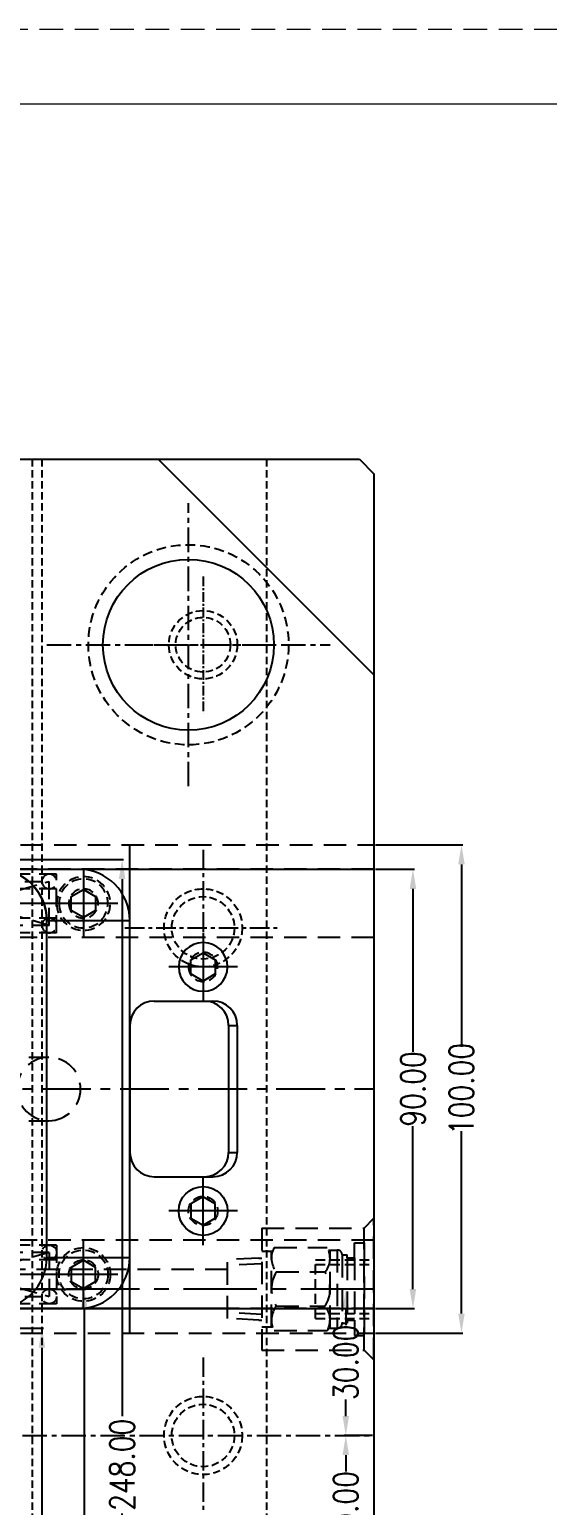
# Model space of a CAD drawing. Header units: millimetres. Extents: x 23075 to 24509, y -21593 to -20579.
# Drawn here: x 23901.6 to 24007.7, y -20881.2 to -20578.8 of the extents above; entities that cross this region are included whole.
import ezdxf

# ---------------------------------------------------------------- set-up
doc = ezdxf.new("R2010")
doc.units = ezdxf.units.MM
doc.header["$LTSCALE"] = 8
for name, pattern in [('CENTER', [2, 1.25, -0.25, 0.25, -0.25]), ('DASHED', [0.75, 0.5, -0.25]), ('HIDDEN', [0.375, 0.25, -0.125])]:
    doc.linetypes.add(name, pattern=pattern)
doc.layers.get('DEFPOINTS').update_dxf_attribs({"color": 6})
for name, color, linetype in [('cen', 1, 'CENTER'), ('hidden', 4, 'HIDDEN'), ('SCREW', 52, 'HIDDEN'), ('SLIDE', 6, 'Continuous'), ('SPRING', 7, 'Continuous'), ('WT', 4, 'Continuous')]:
    doc.layers.add(name, color=color, linetype=linetype)
doc.layers.add('dim', color=3, linetype='Continuous', lineweight=15)
doc.layers.add('MBOM-ASSIS-LAYER', color=71, linetype='Continuous', lineweight=9)
doc.styles.get("Standard").update_dxf_attribs({"font": 'txt.shx', "width": 0.8, "bigfont": 'chineset.shx'})
doc.dimstyles.new('ISO-25', dxfattribs={"dimtxt": 5, "dimasz": 4, "dimexe": 0.3, "dimexo": 0.3, "dimtad": 0, "dimzin": 1, "dimdsep": 46, "dimtxsty": 'Standard', "dimcen": 0, "dimclrd": 3, "dimclre": 3, "dimclrt": 3, "dimazin": 0, "dimtfac": 1, "dimtofl": 0, "dimtmove": 0, "dimatfit": 0, "dimfxl": 0, "dimarcsym": 0})

# ---------------------------------------------------------------- blocks, each defined once
blk = doc.blocks.new('*D27649')
at = {"layer": 'DEFPOINTS', "color": 0}
for p in [(23972.16, -20750.89), (23980.13, -20750.89), (23972.16, -20840.89)]:
    blk.add_point(p, dxfattribs=at)
at = {"layer": 'dim', "color": 3, "lineweight": -2}
for p, q in [((23972.46, -20750.89), (23980.43, -20750.89)), ((23980.13, -20754.89), (23980.13, -20788.26)), ((23980.13, -20836.89), (23980.13, -20803.51)), ((23972.46, -20840.89), (23980.43, -20840.89))]:
    blk.add_line(p, q, dxfattribs=at)
at = {"layer": 'dim', "color": 3}
for points in [[(23980.8, -20754.89), (23979.46, -20754.89), (23980.13, -20750.89)], [(23979.46, -20836.89), (23980.8, -20836.89), (23980.13, -20840.89)]]:
    blk.add_solid(points, dxfattribs=at)
at = {"layer": 'dim', "color": 3, "insert": (23980.13, -20795.89), "char_height": 5, "attachment_point": 5, "rotation": 90}
blk.add_mtext('90.00', dxfattribs=at)
blk = doc.blocks.new('*D27650')
at = {"layer": 'DEFPOINTS', "color": 0}
for p in [(23972.16, -20745.89), (23972.16, -20845.89), (23990.07, -20845.89)]:
    blk.add_point(p, dxfattribs=at)
at = {"layer": 'dim', "color": 3, "lineweight": -2}
for p, q in [((23972.46, -20745.89), (23990.37, -20745.89)), ((23990.07, -20749.89), (23990.07, -20787.26)), ((23990.07, -20841.89), (23990.07, -20804.51)), ((23972.46, -20845.89), (23990.37, -20845.89))]:
    blk.add_line(p, q, dxfattribs=at)
at = {"layer": 'dim', "color": 3}
for points in [[(23990.74, -20749.89), (23989.4, -20749.89), (23990.07, -20745.89)], [(23989.4, -20841.89), (23990.74, -20841.89), (23990.07, -20845.89)]]:
    blk.add_solid(points, dxfattribs=at)
at = {"layer": 'dim', "color": 3, "insert": (23990.07, -20795.89), "char_height": 5, "attachment_point": 5, "rotation": 90}
blk.add_mtext('100.00', dxfattribs=at)
blk = doc.blocks.new('20160816.135353')
at = {"layer": 'SLIDE', "linetype": 'HIDDEN', "ltscale": 2.3}
for p, q in [((0, 6.5), (17.87, 6.5)), ((0, -6.5), (17.87, -6.5))]:
    blk.add_line(p, q, dxfattribs=at)
at = {"layer": 'SLIDE'}
blk.add_arc((0, 0), 6.5, 90, 270, dxfattribs=at)
at = {"layer": 'SLIDE', "linetype": 'HIDDEN', "ltscale": 2.3}
for centre, start, end in [((0, 0), 270, 90), ((17.87, 0), 90, 270), ((17.87, 0), 270, 90)]:
    blk.add_arc(centre, 6.5, start, end, dxfattribs=at)
blk = doc.blocks.new('20160817.135826')
at = {"layer": 'SCREW', "linetype": 'CENTER', "ltscale": 5}
for p, q in [((0, -7), (0, 7)), ((7.04, 0), (-7.04, 0))]:
    blk.add_line(p, q, dxfattribs=at)
at = {"layer": 'SCREW', "linetype": 'Continuous'}
blk.add_lwpolyline([(-2.5, -1.44), (0, -2.89), (2.5, -1.44), (2.5, 1.44), (0, 2.89), (-2.5, 1.44)], close=True, dxfattribs=at)
at = {"layer": 'SCREW', "linetype": 'ByBlock'}
blk.add_circle((0, 0), 5, dxfattribs=at)
at = {"layer": 'SCREW'}
blk.add_circle((0, 0), 3, dxfattribs=at)
blk = doc.blocks.new('20160817.140121')
at = {"linetype": 'HIDDEN', "ltscale": 2.3}
for p, q in [((100, 0), (0, 0)), ((0, -14), (0, 0)), ((100, -14), (0, -14))]:
    blk.add_line(p, q, dxfattribs=at)
blk = doc.blocks.new('20100512.182342')
at = {"linetype": 'HIDDEN'}
blk.add_circle((0, 0), 5.5, dxfattribs=at)
at = {"layer": 'SCREW', "linetype": 'CENTER', "ltscale": 5}
for p, q in [((0, -7.04), (0, 7.04)), ((-7, 0), (7, 0))]:
    blk.add_line(p, q, dxfattribs=at)
at = {"layer": 'SCREW', "linetype": 'Continuous'}
blk.add_lwpolyline([(-1.44, 2.5), (-2.89, 0), (-1.44, -2.5), (1.44, -2.5), (2.89, 0), (1.44, 2.5)], close=True, dxfattribs=at)
at = {"layer": 'SCREW'}
for radius in [5, 3]:
    blk.add_circle((0, 0), radius, dxfattribs=at)
blk = doc.blocks.new('20160817.140312')
at = {"layer": 'SLIDE'}
blk.add_arc((-12.5, 9.5), 10.5, 270, 0, dxfattribs=at)
at = {"layer": 'SPRING', "color": 111, "linetype": 'HIDDEN', "ltscale": 1.8}
for p, q in [((-35, 12), (-35, 0)), ((0, 12), (-35, 12)), ((-33.5, 1.5), (-33.5, 10.5)), ((-1.5, 10.5), (-33.5, 10.5)), ((-1.5, 10.5), (-33.5, 1.5)), ((-33.5, 10.5), (-1.5, 1.5)), ((-1.5, 10.5), (-1.5, 1.5)), ((0, 12), (0, 0)), ((0, 9), (-35, 9)), ((0, 3), (-35, 3)), ((0, 0), (-35, 0)), ((-33.5, 1.5), (-1.5, 1.5))]:
    blk.add_line(p, q, dxfattribs=at)
at = {"layer": 'SPRING', "color": 111, "linetype": 'CENTER'}
blk.add_line((0, 6), (-35, 6), dxfattribs=at)
at = {"layer": 'SPRING', "color": 111, "linetype": 'HIDDEN', "ltscale": 1.8}
for centre in [(-33.5, 10.5), (-1.5, 10.5), (-33.5, 1.5), (-1.5, 1.5)]:
    blk.add_circle(centre, 1.5, dxfattribs=at)
blk = doc.blocks.new('20100617.142056')
at = {"layer": 'MBOM-ASSIS-LAYER', "linetype": 'DASHED'}
blk.add_line((0, 841), (-1189, 841), dxfattribs=at)
at = {"layer": 'MBOM-ASSIS-LAYER'}
blk.add_line((-12.7, 828.3), (-1176.3, 828.3), dxfattribs=at)
blk = doc.blocks.new('20150513.114552')
at = {"layer": 'WT', "color": 125, "linetype": 'HIDDEN'}
for p, q in [((-12, 6), (0, 6)), ((-12, 6), (-12, -6)), ((-12, 5), (0, 5)), ((0, -6), (0, 6)), ((-12, -5), (0, -5)), ((-12, -6), (0, -6))]:
    blk.add_line(p, q, dxfattribs=at)
blk = doc.blocks.new('*D28248')
at = {"layer": 'DEFPOINTS', "color": 0}
for p in [(23966.38, -20836.89), (23972.16, -20836.89), (23972.16, -20866.89)]:
    blk.add_point(p, dxfattribs=at)
at = {"layer": 'dim', "color": 3, "lineweight": -2}
for p, q in [((23971.86, -20836.89), (23966.08, -20836.89)), ((23966.38, -20840.89), (23966.38, -20844.26)), ((23966.38, -20862.89), (23966.38, -20859.51)), ((23971.86, -20866.89), (23966.08, -20866.89))]:
    blk.add_line(p, q, dxfattribs=at)
at = {"layer": 'dim', "color": 3}
for points in [[(23967.05, -20840.89), (23965.72, -20840.89), (23966.38, -20836.89)], [(23965.72, -20862.89), (23967.05, -20862.89), (23966.38, -20866.89)]]:
    blk.add_solid(points, dxfattribs=at)
at = {"layer": 'dim', "color": 3, "insert": (23966.38, -20851.89), "char_height": 5, "attachment_point": 5, "rotation": 90}
blk.add_mtext('30.00', dxfattribs=at)
blk = doc.blocks.new('*D28249')
at = {"layer": 'DEFPOINTS', "color": 0}
for p in [(23966.38, -20866.89), (23972.16, -20866.89), (23972.16, -20896.89)]:
    blk.add_point(p, dxfattribs=at)
at = {"layer": 'dim', "color": 3, "lineweight": -2}
for p, q in [((23971.86, -20866.89), (23966.08, -20866.89)), ((23966.38, -20870.89), (23966.38, -20874.26)), ((23966.38, -20892.89), (23966.38, -20889.51)), ((23971.86, -20896.89), (23966.08, -20896.89))]:
    blk.add_line(p, q, dxfattribs=at)
at = {"layer": 'dim', "color": 3}
for points in [[(23967.05, -20870.89), (23965.72, -20870.89), (23966.38, -20866.89)], [(23965.72, -20892.89), (23967.05, -20892.89), (23966.38, -20896.89)]]:
    blk.add_solid(points, dxfattribs=at)
at = {"layer": 'dim', "color": 3, "insert": (23966.38, -20881.89), "char_height": 5, "attachment_point": 5, "rotation": 90}
blk.add_mtext('30.00', dxfattribs=at)
blk = doc.blocks.new('*D28255')
at = {"layer": 'DEFPOINTS', "color": 0}
for p in [(23757.16, -20844.89), (23853.68, -20996.89), (23904.16, -20996.89)]:
    blk.add_point(p, dxfattribs=at)
at = {"layer": 'dim', "color": 3, "lineweight": -2}
for p, q in [((23757.46, -20844.89), (23904.46, -20844.89)), ((23904.16, -20848.89), (23904.16, -20911.59)), ((23904.16, -20992.89), (23904.16, -20930.18)), ((23853.98, -20996.89), (23904.46, -20996.89))]:
    blk.add_line(p, q, dxfattribs=at)
at = {"layer": 'dim', "color": 3}
for points in [[(23904.82, -20848.89), (23903.49, -20848.89), (23904.16, -20844.89)], [(23903.49, -20992.89), (23904.82, -20992.89), (23904.16, -20996.89)]]:
    blk.add_solid(points, dxfattribs=at)
at = {"layer": 'dim', "color": 3, "insert": (23904.16, -20920.89), "char_height": 5, "attachment_point": 5, "rotation": 90}
blk.add_mtext('152.00', dxfattribs=at)
blk = doc.blocks.new('*D28256')
at = {"layer": 'DEFPOINTS', "color": 0}
for p in [(23872.16, -20836.89), (23912.83, -20836.89), (23853.68, -20996.89)]:
    blk.add_point(p, dxfattribs=at)
at = {"layer": 'dim', "color": 3, "lineweight": -2}
for p, q in [((23872.46, -20836.89), (23913.13, -20836.89)), ((23912.83, -20840.89), (23912.83, -20907.93)), ((23912.83, -20992.89), (23912.83, -20925.84)), ((23853.98, -20996.89), (23913.13, -20996.89))]:
    blk.add_line(p, q, dxfattribs=at)
at = {"layer": 'dim', "color": 3}
for points in [[(23913.49, -20840.89), (23912.16, -20840.89), (23912.83, -20836.89)], [(23912.16, -20992.89), (23913.49, -20992.89), (23912.83, -20996.89)]]:
    blk.add_solid(points, dxfattribs=at)
at = {"layer": 'dim', "color": 3, "insert": (23912.83, -20916.89), "char_height": 5, "attachment_point": 5, "rotation": 90}
blk.add_mtext('160.00', dxfattribs=at)
blk = doc.blocks.new('*D28257')
at = {"layer": 'DEFPOINTS', "color": 0}
for p in [(23872.16, -20748.89), (23920.58, -20748.89), (23858.16, -20996.89)]:
    blk.add_point(p, dxfattribs=at)
at = {"layer": 'dim', "color": 3, "lineweight": -2}
for p, q in [((23872.46, -20748.89), (23920.88, -20748.89)), ((23920.58, -20752.89), (23920.58, -20862.93)), ((23920.58, -20992.89), (23920.58, -20882.84)), ((23858.46, -20996.89), (23920.88, -20996.89))]:
    blk.add_line(p, q, dxfattribs=at)
at = {"layer": 'dim', "color": 3}
for points in [[(23921.24, -20752.89), (23919.91, -20752.89), (23920.58, -20748.89)], [(23919.91, -20992.89), (23921.24, -20992.89), (23920.58, -20996.89)]]:
    blk.add_solid(points, dxfattribs=at)
at = {"layer": 'dim', "color": 3, "insert": (23920.58, -20872.89), "char_height": 5, "attachment_point": 5, "rotation": 90}
blk.add_mtext('248.00', dxfattribs=at)
blk = doc.blocks.new('20160903.151524')
at = {"layer": 'WT', "color": 125, "linetype": 'HIDDEN', "ltscale": 2.3}
for p, q in [((-6.35, 23.56), (-6.01, 30)), ((-6.01, 30), (6.01, 30)), ((-5.19, 23), (-4.82, 30)), ((5.19, 23), (4.82, 30)), ((6.35, 23.56), (6.01, 30)), ((12.5, 23), (-12.5, 23)), ((-12.5, 23), (-12.5, 2)), ((-7.75, 23), (-7.75, 20.77)), ((-6.35, 23.56), (-6.35, 23)), ((6.35, 23.56), (6.35, 23)), ((7.75, 23), (7.75, 20.77)), ((12.5, 23), (12.5, 2)), ((-8.5, 20.43), (-8.5, 9.57)), ((-7.75, 21), (7.75, 21)), ((-3.5, 20.01), (-3.5, 9.99)), ((3.5, 20.01), (3.5, 9.99)), ((8.5, 20.43), (8.5, 9.57)), ((-8, 9.33), (-8, 7.51)), ((8, 9.33), (8, 7.51)), ((-8, 9), (8, 9)), ((8, 7.51), (-8, 7.51)), ((7, 6.51), (-7, 6.51)), ((-7, 6.51), (-7, 5.51)), ((7, 6.51), (7, 5.51)), ((-9.5, 4.01), (-9.5, 2)), ((-6.4, 4.01), (-9.5, 4.01)), ((-6.4, 5.51), (-7, 5.51)), ((-6.4, 5.51), (-7, 5.51)), ((6.4, 5.51), (-6.4, 5.51)), ((-6.4, 5.51), (-6.4, 4.01)), ((6.4, 4.01), (-6.4, 4.01)), ((6.4, 5.51), (6.4, 4.01)), ((6.4, 5.51), (7, 5.51)), ((6.4, 5.51), (7, 5.51)), ((6.4, 4.01), (9.5, 4.01)), ((9.5, 4.01), (9.5, 2)), ((-12.5, 2), (-14.5, 0)), ((-14.5, 0), (14.5, 0)), ((-12.5, 2), (12.5, 2)), ((9.5, 2), (-9.5, 2)), ((12.5, 2), (14.5, 0))]:
    blk.add_line(p, q, dxfattribs=at)
at = {"layer": 'WT', "color": 125, "linetype": 'CENTER', "ltscale": 1.5}
blk.add_line((0, 0), (0, 30), dxfattribs=at)
at = {"layer": 'WT', "color": 125, "linetype": 'HIDDEN', "ltscale": 2.3}
for centre, radius, start, end in [((-6.32, 16.53), 4.47, 50.9817, 119.248), ((0, 14.34), 6.66, 58.3016, 121.6984), ((6.32, 16.53), 4.47, 60.752, 129.0183), ((-6.32, 13.47), 4.47, 240.752, 309.0183), ((0, 15.66), 6.66, 238.3016, 301.6984), ((6.32, 13.47), 4.47, 230.9817, 299.248), ((-7, 7.51), 1, 180, 270), ((7, 7.51), 1, 270, 0)]:
    blk.add_arc(centre, radius, start, end, dxfattribs=at)

msp = doc.modelspace()

# ---------------------------------------------------------------- linework, layer by layer
for p, q in [((23575.156, -20666.885), (23969.156, -20666.885)), ((23927.976, -20666.885), (23972.156, -20711.065)), ((23969.156, -20666.885), (23972.156, -20669.885)), ((23972.156, -20669.885), (23972.156, -21063.885)), ((23927.156, -20777.885), (23939.156, -20777.885)), ((23922.156, -20782.885), (23922.156, -20808.885)), ((23942.393, -20782.885), (23942.393, -20808.885)), ((23942.393, -20782.885), (23944.156, -20782.885)), ((23944.156, -20782.885), (23944.156, -20808.885)), ((23942.393, -20808.885), (23944.156, -20808.885)), ((23927.156, -20813.885), (23939.156, -20813.885))]:
    msp.add_line(p, q)
at = {"color": 8, "linetype": 'HIDDEN', "ltscale": 0.75}
for p, q in [((23902.156, -20666.885), (23902.156, -21066.885)), ((23904.156, -20666.885), (23904.156, -21066.885)), ((23950.156, -20666.885), (23950.156, -21066.885)), ((23923.156, -20704.885), (23951.156, -20704.885))]:
    msp.add_line(p, q, dxfattribs=at)
at = {"color": 8, "linetype": 'CENTER', "ltscale": 0.2}
msp.add_line((23937.156, -20690.885), (23937.156, -20718.885), dxfattribs=at)
at = {"color": 8, "linetype": 'CENTER', "ltscale": 0.4}
for p, q in [((23937.156, -20746.885), (23937.156, -20778.885)), ((23921.156, -20762.885), (23953.156, -20762.885)), ((23937.156, -20850.885), (23937.156, -20882.885))]:
    msp.add_line(p, q, dxfattribs=at)
at = {"linetype": 'CENTER', "ltscale": 0.5}
msp.add_line((23572.156, -20866.885), (23972.156, -20866.885), dxfattribs=at)
msp.add_circle((23934.156, -20704.885), 17.5)
at = {"color": 8, "linetype": 'HIDDEN', "ltscale": 0.75}
for centre, radius in [((23937.156, -20704.885), 7), ((23937.156, -20704.885), 5.6), ((23937.156, -20762.885), 8), ((23937.156, -20762.885), 6.4), ((23937.156, -20866.885), 8), ((23937.156, -20866.885), 6.4)]:
    msp.add_circle(centre, radius, dxfattribs=at)
for centre, start, end in [((23927.156, -20782.885), 90, 180), ((23937.393, -20782.885), 0, 90), ((23939.156, -20782.885), 0, 90), ((23927.156, -20808.885), 180, 270), ((23937.393, -20808.885), 270, 0), ((23939.156, -20808.885), 270, 0)]:
    msp.add_arc(centre, 5, start, end)
at = {"layer": 'cen', "linetype": 'CENTER', "ltscale": 0.5}
for p, q in [((23934.156, -20733.885), (23934.156, -20675.885)), ((23905.156, -20704.885), (23963.156, -20704.885))]:
    msp.add_line(p, q, dxfattribs=at)
at = {"layer": 'hidden'}
msp.add_circle((23934.156, -20704.885), 20.5, dxfattribs=at)
at = {"layer": 'SLIDE', "linetype": 'HIDDEN', "ltscale": 2.3}
for p, q in [((23872.156, -20745.885), (23972.156, -20745.885)), ((23872.156, -20845.885), (23972.156, -20845.885))]:
    msp.add_line(p, q, dxfattribs=at)
at = {"layer": 'SLIDE'}
for p, q in [((23922.156, -20845.885), (23922.156, -20745.885)), ((23872.156, -20750.885), (23972.156, -20750.885)), ((23905.156, -20761.385), (23922.156, -20761.385)), ((23905.156, -20830.385), (23905.156, -20761.385)), ((23905.156, -20830.385), (23922.156, -20830.385)), ((23872.156, -20840.885), (23972.156, -20840.885))]:
    msp.add_line(p, q, dxfattribs=at)
at = {"layer": 'SLIDE', "linetype": 'CENTER'}
msp.add_line((23872.156, -20795.885), (23972.156, -20795.885), dxfattribs=at)
at = {"layer": 'SLIDE'}
for centre, start, end in [((23894.656, -20761.385), 0, 90), ((23911.656, -20761.385), 0, 90), ((23911.656, -20830.385), 270, 0)]:
    msp.add_arc(centre, 10.5, start, end, dxfattribs=at)
at = {"layer": 'WT', "color": 125, "linetype": 'HIDDEN', "ltscale": 2.3}
for p, q in [((23942.156, -20832.885), (23864.156, -20832.885)), ((23942.156, -20840.885), (23787.156, -20840.885))]:
    msp.add_line(p, q, dxfattribs=at)
at = {"layer": 'WT', "color": 125, "linetype": 'CENTER', "ltscale": 1.5}
msp.add_line((23972.156, -20836.885), (23787.156, -20836.885), dxfattribs=at)

# ---------------------------------------------------------------- block references
at = {"xscale": -1, "rotation": -180}
msp.add_blockref('20160817.140121', (23872.156, -20764.885), dxfattribs=at)
at = {"linetype": 'Continuous', "xscale": -1, "rotation": 90.00000000000001}
msp.add_blockref('20100512.182342', (23912.656, -20757.885), dxfattribs=at)
msp.add_blockref('20160817.140121', (23872.156, -20826.885))
at = {"linetype": 'Continuous', "rotation": 90}
msp.add_blockref('20100512.182342', (23912.656, -20833.885), dxfattribs=at)
at = {"layer": 'dim', "xscale": -1, "rotation": -180}
msp.add_blockref('20160817.140312', (23907.156, -20751.885), dxfattribs=at)
at = {"layer": 'dim'}
msp.add_blockref('20160817.140312', (23907.156, -20839.885), dxfattribs=at)
at = {"layer": 'MBOM-ASSIS-LAYER', "xscale": 1.205655079037772, "yscale": 1.205655079037772, "zscale": 1.205655079037772}
msp.add_blockref('20100617.142056', (24508.919, -21592.798), dxfattribs=at)
at = {"layer": 'SCREW', "linetype": 'ByBlock', "xscale": -1, "rotation": -180}
msp.add_blockref('20160817.135826', (23937.156, -20770.885), dxfattribs=at)
at = {"layer": 'SCREW', "linetype": 'ByBlock'}
msp.add_blockref('20160817.135826', (23937.156, -20820.885), dxfattribs=at)
at = {"layer": 'SLIDE'}
msp.add_blockref('20160816.135353', (23887.702, -20795.885), dxfattribs=at)
at = {"layer": 'WT', "rotation": 90}
msp.add_blockref('20160903.151524', (23972.156, -20836.885), dxfattribs=at)
at = {"layer": 'WT', "color": 125, "linetype": 'HIDDEN', "ltscale": 2, "xscale": -1, "rotation": -180}
msp.add_blockref('20150513.114552', (23972.156, -20836.885), dxfattribs=at)

# ---------------------------------------------------------------- dimensions: what is measured, and where the dimension line sits
at = {"layer": 'dim'}
for base, p1, p2, picture, middle in [((23990.07, -20845.885), (23972.156, -20745.885), (23972.156, -20845.885), '*D27650', (23990.07, -20795.885)), ((23912.827, -20836.885), (23853.682, -20996.885), (23872.156, -20836.885), '*D28256', (23912.827, -20916.885))]:
    dim = msp.add_linear_dim(base=base, p1=p1, p2=p2, angle=90, dimstyle='ISO-25', dxfattribs=at)
    dim.commit()
    dim.dimension.update_dxf_attribs({"geometry": picture, "text_midpoint": middle, "dimtype": 160})
for base, p1, p2, picture, middle in [((23920.576, -20748.885), (23858.156, -20996.885), (23872.156, -20748.885), '*D28257', (23920.576, -20872.885)), ((23980.13, -20750.885), (23972.156, -20840.885), (23972.156, -20750.885), '*D27649', (23980.13, -20795.885)), ((23966.382, -20836.885), (23972.156, -20866.885), (23972.156, -20836.885), '*D28248', (23966.382, -20851.885)), ((23904.156, -20996.885), (23757.156, -20844.885), (23853.682, -20996.885), '*D28255', (23904.156, -20920.885)), ((23966.382, -20866.885), (23972.156, -20896.885), (23972.156, -20866.885), '*D28249', (23966.382, -20881.885))]:
    dim = msp.add_linear_dim(base=base, p1=p1, p2=p2, angle=90, dimstyle='ISO-25', dxfattribs=at)
    dim.commit()
    dim.dimension.update_dxf_attribs({"geometry": picture, "text_midpoint": middle})

doc.saveas('drawing.dxf')
